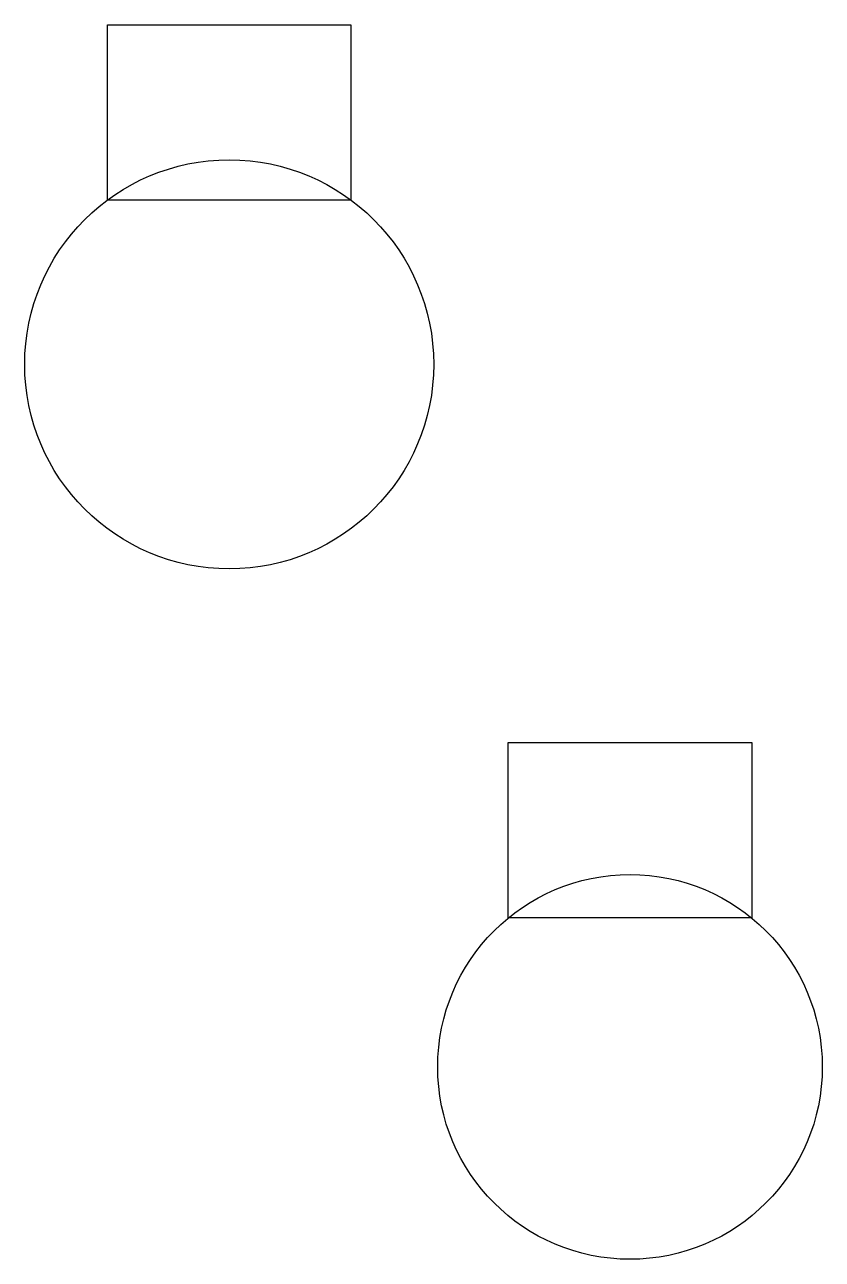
# Model space of a CAD drawing. Header units: millimetres. Extents: x 44 to 52.1, y 73.6 to 86.3.
import ezdxf

# ---------------------------------------------------------------- set-up
doc = ezdxf.new("R2010")
doc.units = ezdxf.units.MM

msp = doc.modelspace()

# ---------------------------------------------------------------- linework, layer by layer
for p, q in [((44.805, 86.282), (47.305, 86.282)), ((44.805, 84.482), (44.805, 86.282)), ((47.305, 86.282), (47.305, 84.482)), ((47.305, 84.482), (44.805, 84.482)), ((48.921, 78.911), (51.421, 78.911)), ((48.921, 77.111), (48.921, 78.911)), ((51.421, 78.911), (51.421, 77.111)), ((51.421, 77.111), (48.921, 77.111))]:
    msp.add_line(p, q)
for centre, radius in [((46.055, 82.795), 2.1), ((50.171, 75.582), 1.975)]:
    msp.add_circle(centre, radius)

doc.saveas('drawing.dxf')
